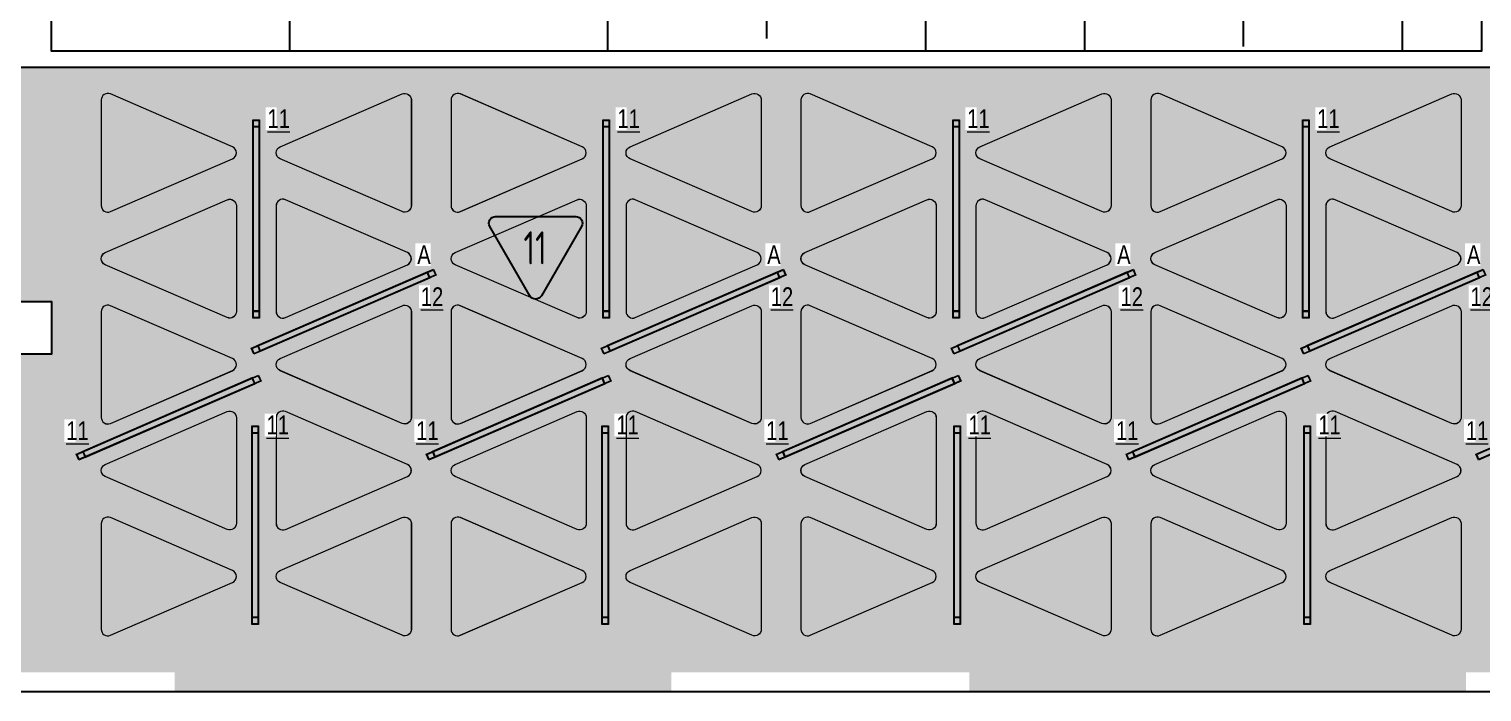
# Model space of a CAD drawing. Header units: millimetres. Extents: x -510890 to 418982, y -118257 to 141350.
# Drawn here: x 87673 to 98643, y 115851 to 120858 of the extents above; entities that cross this region are included whole.
import ezdxf

# ---------------------------------------------------------------- set-up
doc = ezdxf.new("R2010")
doc.units = ezdxf.units.MM
for name, color, linetype, lineweight in [('_ЭОМ_ОБЩ_Освещение_текст тип светильника', 172, 'Continuous', 50), ('_ЭОМ_светильник А', 1, 'Continuous', 35), ('_ЭОМ_светильник Р', 4, 'Continuous', 35), ('АР_Потолки_Штриховка', 252, 'Continuous', 0)]:
    doc.layers.add(name, color=color, linetype=linetype, lineweight=lineweight)
doc.layers.add('X-ref Light', color=250, linetype='Continuous')
for name, color, linetype, lineweight, true_color in [('АР_Потолок_RAL 095 85 40', 7, 'Continuous', 5, 0xddc87a), ('АР_Потолок_RAL 100 70 20', 7, 'Continuous', 5, 0xb3ac85), ('АР_Потолок_Покраска', 7, 'Continuous', 5, 0x007399), ('АР_Потолок_Текстура дерево', 7, 'Continuous', 5, 0xe7bf8e)]:
    doc.layers.add(name, color=color, linetype=linetype, lineweight=lineweight, true_color=true_color)
doc.layers.get('X-ref Light').off()
doc.styles.add('ISOCPEUR', font='isocpeur.ttf', dxfattribs={"height": 800})
doc.styles.add('ГОСТ', font='cad.shx', dxfattribs={"width": 0.8})

# ---------------------------------------------------------------- blocks, each defined once
blk = doc.blocks.new('RVE-PLS5070-1500-P')
at = {"color": 0, "linetype": 'ByBlock', "lineweight": -2, "ltscale": 40}
for points in [[(750, -25), (-750, -25), (-750, 25), (750, 25)], [(745, -20), (-745, -20), (-745, 20), (745, 20)]]:
    blk.add_lwpolyline(points, close=True, dxfattribs=at)
blk = doc.blocks.new('A$C74099537')
at = {"layer": 'АР_Потолки_Штриховка', "color": 18, "lineweight": 18, "ltscale": 100, "true_color": 0x000000}
for points in [[(0, -1450), (0, -50), (50, -50), (50, -1450)], [(5, -1445), (5, -55), (45, -55), (45, -1445)], [(2642, -1450), (2642, -50), (2692, -50), (2692, -1450)], [(2647, -1445), (2647, -55), (2687, -55), (2687, -1445)]]:
    blk.add_lwpolyline(points, close=True, dxfattribs=at)
at = {"layer": '_ЭОМ_светильник Р', "color": 18, "lineweight": 18, "ltscale": 100, "true_color": 0x000000, "rotation": 89.99999999999997}
for p in [(25, -750), (2667, -750)]:
    blk.add_blockref('RVE-PLS5070-1500-P', p, dxfattribs=at)
at = {"layer": '_ЭОМ_ОБЩ_Освещение_текст тип светильника', "color": 18, "lineweight": 18, "ltscale": 40, "true_color": 0x000000, "char_height": 142.2, "width": 55.87, "attachment_point": 1, "style": 'ГОСТ', "bg_fill": 3, "box_fill_scale": 1.1, "bg_fill_color": 256, "bg_fill_transparency": 0}
for insert in [(110, 79), (2751, 79)]:
    blk.add_mtext('{\\L11}', dxfattribs=dict(at, insert=insert))
blk = doc.blocks.new('A$C3d4fb99f')
at = {"layer": 'АР_Потолки_Штриховка', "color": 18, "lineweight": 18, "ltscale": 100, "true_color": 0x000000}
for points in [[(25357, 36158, 0.539691), (25287, 36112), (25287, 35315, 0.539691), (25357, 35269), (26277, 35668, 0.656611), (26277, 35759), (25357, 36158)], [(27558, 36158, -0.539691), (27628, 36112), (27628, 35315, -0.539691), (27558, 35269), (26638, 35668, -0.656611), (26638, 35759), (27558, 36158)], [(27998, 36158, 0.539691), (27928, 36112), (27928, 35315, 0.539691), (27998, 35269), (28919, 35668, 0.656611), (28919, 35759), (27998, 36158)], [(30200, 36158, -0.539691), (30270, 36112), (30270, 35315, -0.539691), (30200, 35269), (29279, 35668, -0.656611), (29279, 35759), (30200, 36158)], [(30640, 36158, 0.539691), (30570, 36112), (30570, 35315, 0.539691), (30640, 35269), (31560, 35668, 0.656611), (31560, 35759), (30640, 36158)], [(32841, 36158, -0.539691), (32911, 36112), (32911, 35315, -0.539691), (32841, 35269), (31921, 35668, -0.656611), (31921, 35759), (32841, 36158)], [(33281, 36158, 0.539691), (33211, 36112), (33211, 35315, 0.539691), (33281, 35269), (34202, 35668, 0.656611), (34202, 35759), (33281, 36158)], [(35483, 36158, -0.539691), (35553, 36112), (35553, 35315, -0.539691), (35483, 35269), (34562, 35668, -0.656611), (34562, 35759), (35483, 36158)], [(26238, 35358, -0.539691), (26307, 35312), (26307, 34515, -0.539691), (26238, 34469), (25317, 34868, -0.656611), (25317, 34959), (26238, 35358)], [(26677, 35358, 0.539691), (26607, 35312), (26607, 34515, 0.539691), (26677, 34469), (27598, 34868, 0.656611), (27598, 34959), (26677, 35358)], [(28879, 35358, -0.539691), (28949, 35312), (28949, 34515, -0.539691), (28879, 34469), (27958, 34868, -0.656611), (27958, 34959), (28879, 35358)], [(29319, 35358, 0.539691), (29249, 35312), (29249, 34515, 0.539691), (29319, 34469), (30240, 34868, 0.656611), (30240, 34959), (29319, 35358)], [(31521, 35358, -0.539691), (31591, 35312), (31591, 34515, -0.539691), (31521, 34469), (30600, 34868, -0.656611), (30600, 34959), (31521, 35358)], [(31960, 35358, 0.539691), (31891, 35312), (31891, 34515, 0.539691), (31960, 34469), (32881, 34868, 0.656611), (32881, 34959), (31960, 35358)], [(34162, 35358, -0.539691), (34232, 35312), (34232, 34515, -0.539691), (34162, 34469), (33242, 34868, -0.656611), (33242, 34959), (34162, 35358)], [(34602, 35358, 0.539691), (34532, 35312), (34532, 34515, 0.539691), (34602, 34469), (35523, 34868, 0.656611), (35523, 34959), (34602, 35358)], [(25357, 34558, 0.539691), (25287, 34512), (25287, 33715, 0.539691), (25357, 33669), (26277, 34068, 0.656611), (26277, 34159), (25357, 34558)], [(27558, 34558, -0.539691), (27628, 34512), (27628, 33715, -0.539691), (27558, 33669), (26638, 34068, -0.656611), (26638, 34159), (27558, 34558)], [(27998, 34558, 0.539691), (27928, 34512), (27928, 33715, 0.539691), (27998, 33669), (28919, 34068, 0.656611), (28919, 34159), (27998, 34558)], [(30200, 34558, -0.539691), (30270, 34512), (30270, 33715, -0.539691), (30200, 33669), (29279, 34068, -0.656611), (29279, 34159), (30200, 34558)], [(30640, 34558, 0.539691), (30570, 34512), (30570, 33715, 0.539691), (30640, 33669), (31560, 34068, 0.656611), (31560, 34159), (30640, 34558)], [(32841, 34558, -0.539691), (32911, 34512), (32911, 33715, -0.539691), (32841, 33669), (31921, 34068, -0.656611), (31921, 34159), (32841, 34558)], [(33281, 34558, 0.539691), (33211, 34512), (33211, 33715, 0.539691), (33281, 33669), (34202, 34068, 0.656611), (34202, 34159), (33281, 34558)], [(35483, 34558, -0.539691), (35553, 34512), (35553, 33715, -0.539691), (35483, 33669), (34562, 34068, -0.656611), (34562, 34159), (35483, 34558)], [(26238, 33758, -0.539691), (26307, 33712), (26307, 32915, -0.539691), (26238, 32869), (25317, 33268, -0.656611), (25317, 33359), (26238, 33758)], [(26677, 33758, 0.539691), (26607, 33712), (26607, 32915, 0.539691), (26677, 32869), (27598, 33268, 0.656611), (27598, 33359), (26677, 33758)], [(28879, 33758, -0.539691), (28949, 33712), (28949, 32915, -0.539691), (28879, 32869), (27958, 33268, -0.656611), (27958, 33359), (28879, 33758)], [(29319, 33758, 0.539691), (29249, 33712), (29249, 32915, 0.539691), (29319, 32869), (30240, 33268, 0.656611), (30240, 33359), (29319, 33758)], [(31521, 33758, -0.539691), (31591, 33712), (31591, 32915, -0.539691), (31521, 32869), (30600, 33268, -0.656611), (30600, 33359), (31521, 33758)], [(31960, 33758, 0.539691), (31891, 33712), (31891, 32915, 0.539691), (31960, 32869), (32881, 33268, 0.656611), (32881, 33359), (31960, 33758)], [(34162, 33758, -0.539691), (34232, 33712), (34232, 32915, -0.539691), (34162, 32869), (33242, 33268, -0.656611), (33242, 33359), (34162, 33758)], [(34602, 33758, 0.539691), (34532, 33712), (34532, 32915, 0.539691), (34602, 32869), (35523, 33268, 0.656611), (35523, 33359), (34602, 33758)], [(25357, 32958, 0.539691), (25287, 32912), (25287, 32115, 0.539691), (25357, 32069), (26277, 32468, 0.656611), (26277, 32559), (25357, 32958)], [(27558, 32958, -0.539691), (27628, 32912), (27628, 32115, -0.539691), (27558, 32069), (26638, 32468, -0.656611), (26638, 32559), (27558, 32958)], [(27998, 32958, 0.539691), (27928, 32912), (27928, 32115, 0.539691), (27998, 32069), (28919, 32468, 0.656611), (28919, 32559), (27998, 32958)], [(30200, 32958, -0.539691), (30270, 32912), (30270, 32115, -0.539691), (30200, 32069), (29279, 32468, -0.656611), (29279, 32559), (30200, 32958)], [(30640, 32958, 0.539691), (30570, 32912), (30570, 32115, 0.539691), (30640, 32069), (31560, 32468, 0.656611), (31560, 32559), (30640, 32958)], [(32841, 32958, -0.539691), (32911, 32912), (32911, 32115, -0.539691), (32841, 32069), (31921, 32468, -0.656611), (31921, 32559), (32841, 32958)], [(33281, 32958, 0.539691), (33211, 32912), (33211, 32115, 0.539691), (33281, 32069), (34202, 32468, 0.656611), (34202, 32559), (33281, 32958)], [(35483, 32958, -0.539691), (35553, 32912), (35553, 32115, -0.539691), (35483, 32069), (34562, 32468, -0.656611), (34562, 32559), (35483, 32958)]]:
    blk.add_lwpolyline(points, format="xyb", dxfattribs=at)
for points in [[(26432, 34513), (26432, 35913), (26482, 35913), (26482, 34513)], [(26437, 34518), (26437, 35908), (26477, 35908), (26477, 34518)], [(29074, 34513), (29074, 35913), (29124, 35913), (29124, 34513)], [(29079, 34518), (29079, 35908), (29119, 35908), (29119, 34518)], [(31716, 34513), (31716, 35913), (31766, 35913), (31766, 34513)], [(31721, 34518), (31721, 35908), (31761, 35908), (31761, 34518)], [(34357, 34513), (34357, 35913), (34407, 35913), (34407, 34513)], [(34362, 34518), (34362, 35908), (34402, 35908), (34402, 34518)], [(27750, 34815), (26466, 34258), (26485, 34212), (27770, 34769)], [(27748, 34808), (26472, 34256), (26488, 34219), (27764, 34771)], [(30392, 34815), (29107, 34258), (29127, 34212), (30412, 34769)], [(30389, 34808), (29114, 34256), (29130, 34219), (30405, 34771)], [(33033, 34815), (31749, 34258), (31769, 34212), (33053, 34769)], [(33031, 34808), (31755, 34256), (31771, 34219), (33047, 34771)], [(35675, 34815), (34390, 34258), (34410, 34212), (35695, 34769)], [(35672, 34808), (34397, 34256), (34413, 34219), (35688, 34771)], [(26429, 34015), (25145, 33458), (25165, 33412), (26449, 33969)], [(26427, 34008), (25151, 33456), (25167, 33419), (26443, 33971)], [(29071, 34015), (27786, 33458), (27806, 33412), (29091, 33969)], [(29068, 34008), (27793, 33456), (27809, 33419), (29084, 33971)], [(31713, 34015), (30428, 33458), (30448, 33412), (31733, 33969)], [(31710, 34008), (30435, 33456), (30450, 33419), (31726, 33971)], [(34354, 34015), (33070, 33458), (33089, 33412), (34374, 33969)], [(34352, 34008), (33076, 33456), (33092, 33419), (34368, 33971)]]:
    blk.add_lwpolyline(points, close=True, dxfattribs=at)
at = {"layer": '_ЭОМ_светильник А', "color": 18, "lineweight": 18, "ltscale": 100, "true_color": 0x000000, "rotation": 203.4213310063314}
for p in [(27118, 34513), (29759, 34513), (32401, 34513), (35043, 34513)]:
    blk.add_blockref('RVE-PLS5070-1500-P', p, dxfattribs=at)
at = {"layer": '_ЭОМ_светильник Р', "color": 18, "lineweight": 18, "ltscale": 100, "true_color": 0x000000}
for p, rotation in [((26457, 35213), 89.99999999999997), ((29099, 35213), 89.99999999999997), ((31741, 35213), 89.99999999999997), ((34382, 35213), 89.99999999999997), ((25797, 33713), 203.4213310063314), ((28439, 33713), 203.4213310063314), ((31080, 33713), 203.4213310063314), ((33722, 33713), 203.4213310063314), ((36364, 33713), 203.4213310063314)]:
    blk.add_blockref('RVE-PLS5070-1500-P', p, dxfattribs=dict(at, rotation=rotation))
at = {"layer": '_ЭОМ_ОБЩ_Освещение_текст тип светильника', "color": 18, "lineweight": 18, "ltscale": 40, "true_color": 0x000000, "char_height": 142.2, "width": 55.87, "attachment_point": 1, "style": 'ГОСТ', "bg_fill": 3, "box_fill_scale": 1.1, "bg_fill_color": 256, "bg_fill_transparency": 0}
for s, insert in [('{\\L11}', (26542, 36042)), ('{\\L11}', (29184, 36042)), ('{\\L11}', (31825, 36042)), ('{\\L11}', (34467, 36042)), ('{\\L12}', (27700, 34697)), ('{\\L12}', (30342, 34697)), ('{\\L12}', (32983, 34697)), ('{\\L12}', (35625, 34697)), ('{\\L11}', (25023, 33685)), ('{\\L11}', (27665, 33685)), ('{\\L11}', (30307, 33685)), ('{\\L11}', (32948, 33685)), ('{\\L11}', (35590, 33685))]:
    blk.add_mtext(s, dxfattribs=dict(at, insert=insert))
at = {"layer": '_ЭОМ_светильник А', "color": 18, "lineweight": 18, "ltscale": 100, "true_color": 0x000000, "char_height": 142, "width": 86.04, "attachment_point": 1, "style": 'ГОСТ', "bg_fill": 3, "box_fill_scale": 1.1, "bg_fill_color": 256, "bg_fill_transparency": 0}
for insert in [(27673, 35015), (30315, 35015), (32957, 35015), (35598, 35015)]:
    blk.add_mtext('А', dxfattribs=dict(at, insert=insert))
at = {"color": 18, "lineweight": 30, "true_color": 0x000000}
for p in [(26425, 33650), (31725, 33650)]:
    blk.add_blockref('A$C74099537', p, dxfattribs=at)

msp = doc.modelspace()

# ---------------------------------------------------------------- hatches: boundary and pattern name
at = {"layer": 'АР_Потолки_Штриховка', "ltscale": 100, "true_color": 0xf8f6b0}
h = msp.add_hatch(color=51, dxfattribs=at)
h.dxf.hatch_style = 1
h.paths.add_polyline_path([(89369, 118728.1), (89369, 120118.1), (89409, 120118.1), (89409, 118728.1)])
h = msp.add_hatch(color=51, dxfattribs=at)
h.dxf.hatch_style = 1
h.paths.add_polyline_path([(92010.5, 118728.1), (92010.5, 120118.1), (92050.5, 120118.1), (92050.5, 118728.1)])
h = msp.add_hatch(color=51, dxfattribs=at)
h.dxf.hatch_style = 1
h.paths.add_polyline_path([(94652.1, 118728.1), (94652.1, 120118.1), (94692.1, 120118.1), (94692.1, 118728.1)])
h = msp.add_hatch(color=51, dxfattribs=at)
h.dxf.hatch_style = 1
h.paths.add_polyline_path([(97293.7, 118728.1), (97293.7, 120118.1), (97333.7, 120118.1), (97333.7, 118728.1)])
h = msp.add_hatch(color=51, dxfattribs=at)
h.dxf.hatch_style = 1
h.paths.add_polyline_path([(90679.1, 119017.7), (89403.6, 118465.2), (89419.5, 118428.5), (90695, 118981)])
h = msp.add_hatch(color=51, dxfattribs=at)
h.dxf.hatch_style = 1
h.paths.add_polyline_path([(93320.6, 119017.7), (92045.1, 118465.2), (92061, 118428.5), (93336.5, 118981)])
h = msp.add_hatch(color=51, dxfattribs=at)
h.dxf.hatch_style = 1
h.paths.add_polyline_path([(95962.3, 119017.7), (94686.8, 118465.2), (94702.7, 118428.5), (95978.2, 118981)])
h = msp.add_hatch(color=51, dxfattribs=at)
h.dxf.hatch_style = 1
h.paths.add_polyline_path([(98603.9, 119017.7), (97328.4, 118465.2), (97344.3, 118428.5), (98619.8, 118981)])
h = msp.add_hatch(color=51, dxfattribs=at)
h.dxf.hatch_style = 1
h.paths.add_polyline_path([(89358.4, 118217.7), (88082.9, 117665.2), (88098.8, 117628.5), (89374.3, 118181)])
h = msp.add_hatch(color=51, dxfattribs=at)
h.dxf.hatch_style = 1
h.paths.add_polyline_path([(91999.9, 118217.7), (90724.4, 117665.2), (90740.3, 117628.5), (92015.8, 118181)])
h = msp.add_hatch(color=51, dxfattribs=at)
h.dxf.hatch_style = 1
h.paths.add_polyline_path([(94641.5, 118217.7), (93366, 117665.2), (93381.9, 117628.5), (94657.4, 118181)])
h = msp.add_hatch(color=51, dxfattribs=at)
h.dxf.hatch_style = 1
h.paths.add_polyline_path([(97283.2, 118217.7), (96007.7, 117665.2), (96023.6, 117628.5), (97299.1, 118181)])
at = {"layer": 'АР_Потолок_RAL 095 85 40', "transparency": 33554687}
h = msp.add_hatch(color=256, dxfattribs=at)
h.dxf.hatch_style = 1
h.paths.add_polyline_path([(88218.2, 119524.3, 0.5396909), (88288.1, 119478.4), (89208.8, 119877.3, 0.6566108), (89208.8, 119969), (88288.1, 120367.9, 0.5396909), (88218.2, 120322)])
h = msp.add_hatch(color=256, dxfattribs=at)
h.dxf.hatch_style = 1
h.paths.add_polyline_path([(93131.3, 119478.4, 0.5396909), (93201.2, 119524.3), (93201.2, 120322, 0.5396909), (93131.3, 120367.9), (92210.6, 119969, 0.6566108), (92210.6, 119877.3)])
h = msp.add_hatch(color=256, dxfattribs=at)
h.dxf.hatch_style = 1
h.paths.add_polyline_path([(90889.8, 119169, 0.6566108), (90889.8, 119077.3), (91810.6, 118678.4, 0.5396909), (91880.5, 118724.3), (91880.5, 119522, 0.5396909), (91810.6, 119567.9)])
h = msp.add_hatch(color=256, dxfattribs=at)
h.dxf.hatch_style = 1
h.paths.add_polyline_path([(95812.7, 119077.3, 0.6566108), (95812.7, 119169), (94892, 119567.9, 0.5396909), (94822.1, 119522), (94822.1, 118724.3, 0.5396909), (94892, 118678.4)])
h = msp.add_hatch(color=256, dxfattribs=at)
h.dxf.hatch_style = 1
h.paths.add_polyline_path([(98454.4, 119077.3, 0.6566108), (98454.4, 119169), (97533.6, 119567.9, 0.5396909), (97463.7, 119522), (97463.7, 118724.3, 0.5396909), (97533.6, 118678.4)])
h = msp.add_hatch(color=256, dxfattribs=at)
h.dxf.hatch_style = 1
h.paths.add_polyline_path([(90489.8, 117878.4, 0.5396909), (90559.7, 117924.3), (90559.7, 118722, 0.5396909), (90489.8, 118767.9), (89569.1, 118369, 0.6566108), (89569.1, 118277.3)])
h = msp.add_hatch(color=256, dxfattribs=at)
h.dxf.hatch_style = 1
h.paths.add_polyline_path([(93571.2, 118767.9, 0.5396909), (93501.4, 118722), (93501.4, 117924.3, 0.5396909), (93571.2, 117878.4), (94492, 118277.3, 0.6566108), (94492, 118369)])
h = msp.add_hatch(color=256, dxfattribs=at)
h.dxf.hatch_style = 1
h.paths.add_polyline_path([(96212.9, 118767.9, 0.5396909), (96143, 118722), (96143, 117924.3, 0.5396909), (96212.9, 117878.4), (97133.6, 118277.3, 0.6566108), (97133.6, 118369)])
h = msp.add_hatch(color=256, dxfattribs=at)
h.dxf.hatch_style = 1
h.paths.add_polyline_path([(89169.1, 117078.4, 0.5396909), (89239, 117124.3), (89239, 117922, 0.5396909), (89169.1, 117967.9), (88248.3, 117569, 0.6566108), (88248.3, 117477.3)])
h = msp.add_hatch(color=256, dxfattribs=at)
h.dxf.hatch_style = 1
h.paths.add_polyline_path([(92180.5, 117124.3, 0.5396909), (92250.3, 117078.4), (93171.1, 117477.3, 0.6566108), (93171.1, 117569), (92250.3, 117967.9, 0.5396909), (92180.5, 117922)])
h = msp.add_hatch(color=256, dxfattribs=at)
h.dxf.hatch_style = 1
h.paths.add_polyline_path([(91850.3, 116677.3, 0.6566108), (91850.3, 116769), (90929.6, 117167.9, 0.5396909), (90859.7, 117122), (90859.7, 116324.3, 0.5396909), (90929.6, 116278.4)])
h = msp.add_hatch(color=256, dxfattribs=at)
h.dxf.hatch_style = 1
h.paths.add_polyline_path([(95773, 116278.4, 0.5396909), (95842.9, 116324.3), (95842.9, 117122, 0.5396909), (95773, 117167.9), (94852.2, 116769, 0.6566108), (94852.2, 116677.3)])
h = msp.add_hatch(color=256, dxfattribs=at)
h.dxf.hatch_style = 1
h.paths.add_polyline_path([(98414.6, 116278.4, 0.5396909), (98484.5, 116324.3), (98484.5, 117122, 0.5396909), (98414.6, 117167.9), (97493.9, 116769, 0.6566108), (97493.9, 116677.3)])
at = {"layer": 'АР_Потолок_RAL 100 70 20', "transparency": 33554687}
h = msp.add_hatch(color=256, dxfattribs=at)
h.dxf.hatch_style = 1
h.paths.add_polyline_path([(90489.8, 119478.4, 0.5396909), (90559.7, 119524.3), (90559.7, 120322, 0.5396909), (90489.8, 120367.9), (89569.1, 119969, 0.6566108), (89569.1, 119877.3)])
h = msp.add_hatch(color=256, dxfattribs=at)
h.dxf.hatch_style = 1
h.paths.add_polyline_path([(93571.2, 120367.9, 0.5396909), (93501.4, 120322), (93501.4, 119524.3, 0.5396909), (93571.2, 119478.4), (94492, 119877.3, 0.6566108), (94492, 119969)])
h = msp.add_hatch(color=256, dxfattribs=at)
h.dxf.hatch_style = 1
h.paths.add_polyline_path([(96212.9, 120367.9, 0.5396909), (96143, 120322), (96143, 119524.3, 0.5396909), (96212.9, 119478.4), (97133.6, 119877.3, 0.6566108), (97133.6, 119969)])
h = msp.add_hatch(color=256, dxfattribs=at)
h.dxf.hatch_style = 1
h.paths.add_polyline_path([(89169.1, 118678.4, 0.5396909), (89239, 118724.3), (89239, 119522, 0.5396909), (89169.1, 119567.9), (88248.3, 119169, 0.6566108), (88248.3, 119077.3)])
h = msp.add_hatch(color=256, dxfattribs=at)
h.dxf.hatch_style = 1
h.paths.add_polyline_path([(93171.1, 119077.3, 0.6566108), (93171.1, 119169), (92250.3, 119567.9, 0.5396909), (92180.5, 119522), (92180.5, 118724.3, 0.5396909), (92250.3, 118678.4)])
h = msp.add_hatch(color=256, dxfattribs=at)
h.dxf.hatch_style = 1
h.paths.add_polyline_path([(90929.6, 118767.9, 0.5396909), (90859.7, 118722), (90859.7, 117924.3, 0.5396909), (90929.6, 117878.4), (91850.3, 118277.3, 0.6566108), (91850.3, 118369)])
h = msp.add_hatch(color=256, dxfattribs=at)
h.dxf.hatch_style = 1
h.paths.add_polyline_path([(95773, 117878.4, 0.5396909), (95842.9, 117924.3), (95842.9, 118722, 0.5396909), (95773, 118767.9), (94852.2, 118369, 0.6566108), (94852.2, 118277.3)])
h = msp.add_hatch(color=256, dxfattribs=at)
h.dxf.hatch_style = 1
h.paths.add_polyline_path([(98414.6, 117878.4, 0.5396909), (98484.5, 117924.3), (98484.5, 118722, 0.5396909), (98414.6, 118767.9), (97493.9, 118369, 0.6566108), (97493.9, 118277.3)])
h = msp.add_hatch(color=256, dxfattribs=at)
h.dxf.hatch_style = 1
h.paths.add_polyline_path([(90529.6, 117477.3, 0.6566108), (90529.6, 117569), (89608.8, 117967.9, 0.5396909), (89539, 117922), (89539, 117124.3, 0.5396909), (89608.8, 117078.4)])
h = msp.add_hatch(color=256, dxfattribs=at)
h.dxf.hatch_style = 1
h.paths.add_polyline_path([(93531.5, 117569, 0.6566108), (93531.5, 117477.3), (94452.2, 117078.4, 0.5396909), (94522.1, 117124.3), (94522.1, 117922, 0.5396909), (94452.2, 117967.9)])
h = msp.add_hatch(color=256, dxfattribs=at)
h.dxf.hatch_style = 1
h.paths.add_polyline_path([(96173.1, 117569, 0.6566108), (96173.1, 117477.3), (97093.9, 117078.4, 0.5396909), (97163.7, 117124.3), (97163.7, 117922, 0.5396909), (97093.9, 117967.9)])
h = msp.add_hatch(color=256, dxfattribs=at)
h.dxf.hatch_style = 1
h.paths.add_polyline_path([(88288.1, 117167.9, 0.5396909), (88218.2, 117122), (88218.2, 116324.3, 0.5396909), (88288.1, 116278.4), (89208.8, 116677.3, 0.6566108), (89208.8, 116769)])
h = msp.add_hatch(color=256, dxfattribs=at)
h.dxf.hatch_style = 1
h.paths.add_polyline_path([(93131.3, 116278.4, 0.5396909), (93201.2, 116324.3), (93201.2, 117122, 0.5396909), (93131.3, 117167.9), (92210.6, 116769, 0.6566108), (92210.6, 116677.3)])
at = {"layer": 'АР_Потолок_Покраска'}
h = msp.add_hatch(dxfattribs=at)
h.set_pattern_fill('CROSS', color=256, scale=25)
h.set_pattern_definition([(0, (144810.5, -2950.01), (158.75, 158.75), [79.375, -238.125]), (90, (144850.18, -2989.7), (-158.75, 158.75), [79.375, -238.125])])
h.paths.add_polyline_path([(87442.4, 118400.7), (87442.4, 118800.7), (87842.4, 118800.7), (87842.4, 118400.7)], flags=16)
h.paths.add_polyline_path([(81997.4, 126082.2), (84197.4, 126082.2), (84197.4, 127350.7), (86972.4, 127350.7), (86972.4, 120570.7), (104743, 120570.7), (104743, 120570.8), (111392.4, 120570.7), (111392.4, 116969.3), (110672.9, 116969.3), (110672.9, 115850.7), (106772.4, 115850.7), (106772.4, 116000.1), (104522.4, 116000.1), (104522.4, 115850.7), (100772.4, 115850.7), (100772.4, 116000.1), (98522.4, 116000.1), (98522.4, 115850.7), (94772.4, 115850.7), (94772.4, 116000.1), (92522.4, 116000.1), (92522.4, 115850.7), (88772.4, 115850.7), (88772.4, 116000.1), (86522.4, 116000.1), (86522.4, 115850.7), (82772.4, 115850.7), (82772.4, 116001.4), (81997.4, 116001.4)])
at = {"layer": 'АР_Потолок_Текстура дерево', "transparency": 33554687}
h = msp.add_hatch(color=256, dxfattribs=at)
h.dxf.hatch_style = 1
h.paths.add_polyline_path([(90859.7, 119524.3, 0.5396909), (90929.6, 119478.4), (91850.3, 119877.3, 0.6566108), (91850.3, 119969), (90929.6, 120367.9, 0.5396909), (90859.7, 120322)])
h = msp.add_hatch(color=256, dxfattribs=at)
h.dxf.hatch_style = 1
h.paths.add_polyline_path([(95773, 119478.4, 0.5396909), (95842.9, 119524.3), (95842.9, 120322, 0.5396909), (95773, 120367.9), (94852.2, 119969, 0.6566108), (94852.2, 119877.3)])
h = msp.add_hatch(color=256, dxfattribs=at)
h.dxf.hatch_style = 1
h.paths.add_polyline_path([(98414.6, 119478.4, 0.5396909), (98484.5, 119524.3), (98484.5, 120322, 0.5396909), (98414.6, 120367.9), (97493.9, 119969, 0.6566108), (97493.9, 119877.3)])
h = msp.add_hatch(color=256, dxfattribs=at)
h.dxf.hatch_style = 1
h.paths.add_polyline_path([(89608.8, 119567.9, 0.5396909), (89539, 119522), (89539, 118724.3, 0.5396909), (89608.8, 118678.4), (90529.6, 119077.3, 0.6566108), (90529.6, 119169)])
h = msp.add_hatch(color=256, dxfattribs=at)
h.dxf.hatch_style = 1
h.paths.add_polyline_path([(94522.1, 119522, 0.5396909), (94452.2, 119567.9), (93531.5, 119169, 0.6566108), (93531.5, 119077.3), (94452.2, 118678.4, 0.5396909), (94522.1, 118724.3)])
h = msp.add_hatch(color=256, dxfattribs=at)
h.dxf.hatch_style = 1
h.paths.add_polyline_path([(97163.7, 119522, 0.5396909), (97093.9, 119567.9), (96173.1, 119169, 0.6566108), (96173.1, 119077.3), (97093.9, 118678.4, 0.5396909), (97163.7, 118724.3)])
h = msp.add_hatch(color=256, dxfattribs=at)
h.dxf.hatch_style = 1
h.paths.add_polyline_path([(89208.8, 118277.3, 0.6566108), (89208.8, 118369), (88288.1, 118767.9, 0.5396909), (88218.2, 118722), (88218.2, 117924.3, 0.5396909), (88288.1, 117878.4)])
h = msp.add_hatch(color=256, dxfattribs=at)
h.dxf.hatch_style = 1
h.paths.add_polyline_path([(93131.3, 117878.4, 0.5396909), (93201.2, 117924.3), (93201.2, 118722, 0.5396909), (93131.3, 118767.9), (92210.6, 118369, 0.6566108), (92210.6, 118277.3)])
h = msp.add_hatch(color=256, dxfattribs=at)
h.dxf.hatch_style = 1
h.paths.add_polyline_path([(91810.6, 117078.4, 0.5396909), (91880.5, 117124.3), (91880.5, 117922, 0.5396909), (91810.6, 117967.9), (90889.8, 117569, 0.6566108), (90889.8, 117477.3)])
h = msp.add_hatch(color=256, dxfattribs=at)
h.dxf.hatch_style = 1
h.paths.add_polyline_path([(94822.1, 117124.3, 0.5396909), (94892, 117078.4), (95812.7, 117477.3, 0.6566108), (95812.7, 117569), (94892, 117967.9, 0.5396909), (94822.1, 117922)])
h = msp.add_hatch(color=256, dxfattribs=at)
h.dxf.hatch_style = 1
h.paths.add_polyline_path([(97463.7, 117124.3, 0.5396909), (97533.6, 117078.4), (98454.4, 117477.3, 0.6566108), (98454.4, 117569), (97533.6, 117967.9, 0.5396909), (97463.7, 117922)])
h = msp.add_hatch(color=256, dxfattribs=at)
h.dxf.hatch_style = 1
h.paths.add_polyline_path([(90559.7, 117122, 0.5396909), (90489.8, 117167.9), (89569.1, 116769, 0.6566108), (89569.1, 116677.3), (90489.8, 116278.4, 0.5396909), (90559.7, 116324.3)])
h = msp.add_hatch(color=256, dxfattribs=at)
h.dxf.hatch_style = 1
h.paths.add_polyline_path([(94492, 116677.3, 0.6566108), (94492, 116769), (93571.2, 117167.9, 0.5396909), (93501.4, 117122), (93501.4, 116324.3, 0.5396909), (93571.2, 116278.4)])
h = msp.add_hatch(color=256, dxfattribs=at)
h.dxf.hatch_style = 1
h.paths.add_polyline_path([(97133.6, 116677.3, 0.6566108), (97133.6, 116769), (96212.9, 117167.9, 0.5396909), (96143, 117122), (96143, 116324.3, 0.5396909), (96212.9, 116278.4)])

# ---------------------------------------------------------------- linework, layer by layer
for points in [[(81997.4, 127350.7), (86972.4, 127350.7), (86972.4, 120570.7), (104743, 120570.7), (104743, 120570.8), (111392.4, 120570.7), (111392.4, 116969.3), (110672.9, 116969.3), (110672.9, 115850.7), (81997.4, 115850.7)], [(87842.4, 127100.7), (98639.5, 127100.7), (98639.5, 120690.7), (87842.4, 120690.7)], [(87442.4, 118400.7), (87442.4, 118800.7), (87842.4, 118800.7), (87842.4, 118400.7)]]:
    msp.add_lwpolyline(points, close=True)
for points in [[(89641, 127100.7), (89641, 120690.7)], [(92041, 127100.7), (92041, 120690.7)], [(93241, 127100.7), (93241, 120785.4)], [(94441, 127100.7), (94441, 120690.7)], [(95641, 127100.7), (95641, 120690.7)], [(96841, 127100.7), (96841, 120725.7)], [(98041, 127100.7), (98041, 120690.7)]]:
    msp.add_lwpolyline(points)
msp.add_lwpolyline([(91194.6, 119442), (91800.9, 119442, -0.5773495), (91844.2, 119367), (91541.1, 118842, -0.5773541), (91454.5, 118842), (91151.3, 119367, -0.5773491), (91194.6, 119442, -0.0000017)], format="xyb")
at = {"layer": 'АР_Потолки_Штриховка', "color": 18, "ltscale": 100, "true_color": 0x000000}
for points in [[(88288.1, 120367.9, 0.5396909), (88218.2, 120322), (88218.2, 119524.3, 0.5396909), (88288.1, 119478.4), (89208.8, 119877.3, 0.6566108), (89208.8, 119969), (88288.1, 120367.9)], [(90489.8, 120367.9, -0.5396909), (90559.7, 120322), (90559.7, 119524.3, -0.5396909), (90489.8, 119478.4), (89569.1, 119877.3, -0.6566108), (89569.1, 119969), (90489.8, 120367.9)], [(90929.6, 120367.9, 0.5396909), (90859.7, 120322), (90859.7, 119524.3, 0.5396909), (90929.6, 119478.4), (91850.3, 119877.3, 0.6566108), (91850.3, 119969), (90929.6, 120367.9)], [(93131.3, 120367.9, -0.5396909), (93201.2, 120322), (93201.2, 119524.3, -0.5396909), (93131.3, 119478.4), (92210.6, 119877.3, -0.6566108), (92210.6, 119969), (93131.3, 120367.9)], [(93571.2, 120367.9, 0.5396909), (93501.4, 120322), (93501.4, 119524.3, 0.5396909), (93571.2, 119478.4), (94492, 119877.3, 0.6566108), (94492, 119969), (93571.2, 120367.9)], [(95773, 120367.9, -0.5396909), (95842.9, 120322), (95842.9, 119524.3, -0.5396909), (95773, 119478.4), (94852.2, 119877.3, -0.6566108), (94852.2, 119969), (95773, 120367.9)], [(96212.9, 120367.9, 0.5396909), (96143, 120322), (96143, 119524.3, 0.5396909), (96212.9, 119478.4), (97133.6, 119877.3, 0.6566108), (97133.6, 119969), (96212.9, 120367.9)], [(98414.6, 120367.9, -0.5396909), (98484.5, 120322), (98484.5, 119524.3, -0.5396909), (98414.6, 119478.4), (97493.9, 119877.3, -0.6566108), (97493.9, 119969), (98414.6, 120367.9)], [(89169.1, 119567.9, -0.5396909), (89239, 119522), (89239, 118724.3, -0.5396909), (89169.1, 118678.4), (88248.3, 119077.3, -0.6566108), (88248.3, 119169), (89169.1, 119567.9)], [(89608.8, 119567.9, 0.5396909), (89539, 119522), (89539, 118724.3, 0.5396909), (89608.8, 118678.4), (90529.6, 119077.3, 0.6566108), (90529.6, 119169), (89608.8, 119567.9)], [(91810.6, 119567.9, -0.5396909), (91880.5, 119522), (91880.5, 118724.3, -0.5396909), (91810.6, 118678.4), (90889.8, 119077.3, -0.6566108), (90889.8, 119169), (91810.6, 119567.9)], [(92250.3, 119567.9, 0.5396909), (92180.5, 119522), (92180.5, 118724.3, 0.5396909), (92250.3, 118678.4), (93171.1, 119077.3, 0.6566108), (93171.1, 119169), (92250.3, 119567.9)], [(94452.2, 119567.9, -0.5396909), (94522.1, 119522), (94522.1, 118724.3, -0.5396909), (94452.2, 118678.4), (93531.5, 119077.3, -0.6566108), (93531.5, 119169), (94452.2, 119567.9)], [(94892, 119567.9, 0.5396909), (94822.1, 119522), (94822.1, 118724.3, 0.5396909), (94892, 118678.4), (95812.7, 119077.3, 0.6566108), (95812.7, 119169), (94892, 119567.9)], [(97093.9, 119567.9, -0.5396909), (97163.7, 119522), (97163.7, 118724.3, -0.5396909), (97093.9, 118678.4), (96173.1, 119077.3, -0.6566108), (96173.1, 119169), (97093.9, 119567.9)], [(97533.6, 119567.9, 0.5396909), (97463.7, 119522), (97463.7, 118724.3, 0.5396909), (97533.6, 118678.4), (98454.4, 119077.3, 0.6566108), (98454.4, 119169), (97533.6, 119567.9)], [(88288.1, 118767.9, 0.5396909), (88218.2, 118722), (88218.2, 117924.3, 0.5396909), (88288.1, 117878.4), (89208.8, 118277.3, 0.6566108), (89208.8, 118369), (88288.1, 118767.9)], [(90489.8, 118767.9, -0.5396909), (90559.7, 118722), (90559.7, 117924.3, -0.5396909), (90489.8, 117878.4), (89569.1, 118277.3, -0.6566108), (89569.1, 118369), (90489.8, 118767.9)], [(90929.6, 118767.9, 0.5396909), (90859.7, 118722), (90859.7, 117924.3, 0.5396909), (90929.6, 117878.4), (91850.3, 118277.3, 0.6566108), (91850.3, 118369), (90929.6, 118767.9)], [(93131.3, 118767.9, -0.5396909), (93201.2, 118722), (93201.2, 117924.3, -0.5396909), (93131.3, 117878.4), (92210.6, 118277.3, -0.6566108), (92210.6, 118369), (93131.3, 118767.9)], [(93571.2, 118767.9, 0.5396909), (93501.4, 118722), (93501.4, 117924.3, 0.5396909), (93571.2, 117878.4), (94492, 118277.3, 0.6566108), (94492, 118369), (93571.2, 118767.9)], [(95773, 118767.9, -0.5396909), (95842.9, 118722), (95842.9, 117924.3, -0.5396909), (95773, 117878.4), (94852.2, 118277.3, -0.6566108), (94852.2, 118369), (95773, 118767.9)], [(96212.9, 118767.9, 0.5396909), (96143, 118722), (96143, 117924.3, 0.5396909), (96212.9, 117878.4), (97133.6, 118277.3, 0.6566108), (97133.6, 118369), (96212.9, 118767.9)], [(98414.6, 118767.9, -0.5396909), (98484.5, 118722), (98484.5, 117924.3, -0.5396909), (98414.6, 117878.4), (97493.9, 118277.3, -0.6566108), (97493.9, 118369), (98414.6, 118767.9)], [(89169.1, 117967.9, -0.5396909), (89239, 117922), (89239, 117124.3, -0.5396909), (89169.1, 117078.4), (88248.3, 117477.3, -0.6566108), (88248.3, 117569), (89169.1, 117967.9)], [(89608.8, 117967.9, 0.5396909), (89539, 117922), (89539, 117124.3, 0.5396909), (89608.8, 117078.4), (90529.6, 117477.3, 0.6566108), (90529.6, 117569), (89608.8, 117967.9)], [(91810.6, 117967.9, -0.5396909), (91880.5, 117922), (91880.5, 117124.3, -0.5396909), (91810.6, 117078.4), (90889.8, 117477.3, -0.6566108), (90889.8, 117569), (91810.6, 117967.9)], [(92250.3, 117967.9, 0.5396909), (92180.5, 117922), (92180.5, 117124.3, 0.5396909), (92250.3, 117078.4), (93171.1, 117477.3, 0.6566108), (93171.1, 117569), (92250.3, 117967.9)], [(94452.2, 117967.9, -0.5396909), (94522.1, 117922), (94522.1, 117124.3, -0.5396909), (94452.2, 117078.4), (93531.5, 117477.3, -0.6566108), (93531.5, 117569), (94452.2, 117967.9)], [(94892, 117967.9, 0.5396909), (94822.1, 117922), (94822.1, 117124.3, 0.5396909), (94892, 117078.4), (95812.7, 117477.3, 0.6566108), (95812.7, 117569), (94892, 117967.9)], [(97093.9, 117967.9, -0.5396909), (97163.7, 117922), (97163.7, 117124.3, -0.5396909), (97093.9, 117078.4), (96173.1, 117477.3, -0.6566108), (96173.1, 117569), (97093.9, 117967.9)], [(97533.6, 117967.9, 0.5396909), (97463.7, 117922), (97463.7, 117124.3, 0.5396909), (97533.6, 117078.4), (98454.4, 117477.3, 0.6566108), (98454.4, 117569), (97533.6, 117967.9)], [(88288.1, 117167.9, 0.5396909), (88218.2, 117122), (88218.2, 116324.3, 0.5396909), (88288.1, 116278.4), (89208.8, 116677.3, 0.6566108), (89208.8, 116769), (88288.1, 117167.9)], [(90489.8, 117167.9, -0.5396909), (90559.7, 117122), (90559.7, 116324.3, -0.5396909), (90489.8, 116278.4), (89569.1, 116677.3, -0.6566108), (89569.1, 116769), (90489.8, 117167.9)], [(90929.6, 117167.9, 0.5396909), (90859.7, 117122), (90859.7, 116324.3, 0.5396909), (90929.6, 116278.4), (91850.3, 116677.3, 0.6566108), (91850.3, 116769), (90929.6, 117167.9)], [(93131.3, 117167.9, -0.5396909), (93201.2, 117122), (93201.2, 116324.3, -0.5396909), (93131.3, 116278.4), (92210.6, 116677.3, -0.6566108), (92210.6, 116769), (93131.3, 117167.9)], [(93571.2, 117167.9, 0.5396909), (93501.4, 117122), (93501.4, 116324.3, 0.5396909), (93571.2, 116278.4), (94492, 116677.3, 0.6566108), (94492, 116769), (93571.2, 117167.9)], [(95773, 117167.9, -0.5396909), (95842.9, 117122), (95842.9, 116324.3, -0.5396909), (95773, 116278.4), (94852.2, 116677.3, -0.6566108), (94852.2, 116769), (95773, 117167.9)], [(96212.9, 117167.9, 0.5396909), (96143, 117122), (96143, 116324.3, 0.5396909), (96212.9, 116278.4), (97133.6, 116677.3, 0.6566108), (97133.6, 116769), (96212.9, 117167.9)], [(98414.6, 117167.9, -0.5396909), (98484.5, 117122), (98484.5, 116324.3, -0.5396909), (98414.6, 116278.4), (97493.9, 116677.3, -0.6566108), (97493.9, 116769), (98414.6, 117167.9)]]:
    msp.add_lwpolyline(points, format="xyb", dxfattribs=at)
for points in [[(89364, 118723.1), (89364, 120123.1), (89414, 120123.1), (89414, 118723.1)], [(89369, 118728.1), (89369, 120118.1), (89409, 120118.1), (89409, 118728.1)], [(92005.5, 118723.1), (92005.5, 120123.1), (92055.5, 120123.1), (92055.5, 118723.1)], [(92010.5, 118728.1), (92010.5, 120118.1), (92050.5, 120118.1), (92050.5, 118728.1)], [(94647.1, 118723.1), (94647.1, 120123.1), (94697.1, 120123.1), (94697.1, 118723.1)], [(94652.1, 118728.1), (94652.1, 120118.1), (94692.1, 120118.1), (94692.1, 118728.1)], [(97288.7, 118723.1), (97288.7, 120123.1), (97338.7, 120123.1), (97338.7, 118723.1)], [(97293.7, 118728.1), (97293.7, 120118.1), (97333.7, 120118.1), (97333.7, 118728.1)], [(90681.7, 119024.3), (89397.1, 118467.8), (89416.9, 118422), (90701.6, 118978.4)], [(90679.1, 119017.7), (89403.6, 118465.2), (89419.5, 118428.5), (90695, 118981)], [(93323.2, 119024.3), (92038.6, 118467.8), (92058.4, 118422), (93343.1, 118978.4)], [(93320.6, 119017.7), (92045.1, 118465.2), (92061, 118428.5), (93336.5, 118981)], [(95964.9, 119024.3), (94680.2, 118467.8), (94700.1, 118422), (95984.7, 118978.4)], [(95962.3, 119017.7), (94686.8, 118465.2), (94702.7, 118428.5), (95978.2, 118981)], [(98606.5, 119024.3), (97321.8, 118467.8), (97341.7, 118422), (98626.4, 118978.4)], [(98603.9, 119017.7), (97328.4, 118465.2), (97344.3, 118428.5), (98619.8, 118981)], [(89361, 118224.3), (88076.3, 117667.8), (88096.2, 117622), (89380.8, 118178.4)], [(89358.4, 118217.7), (88082.9, 117665.2), (88098.8, 117628.5), (89374.3, 118181)], [(92002.5, 118224.3), (90717.8, 117667.8), (90737.7, 117622), (92022.4, 118178.4)], [(91999.9, 118217.7), (90724.4, 117665.2), (90740.3, 117628.5), (92015.8, 118181)], [(94644.1, 118224.3), (93359.5, 117667.8), (93379.3, 117622), (94664, 118178.4)], [(94641.5, 118217.7), (93366, 117665.2), (93381.9, 117628.5), (94657.4, 118181)], [(97285.8, 118224.3), (96001.1, 117667.8), (96021, 117622), (97305.6, 118178.4)], [(97283.2, 118217.7), (96007.7, 117665.2), (96023.6, 117628.5), (97299.1, 118181)]]:
    msp.add_lwpolyline(points, close=True, dxfattribs=at)

# ---------------------------------------------------------------- texts
at = {"insert": (91406.7, 119329.9), "char_height": 250, "width": 294.334, "attachment_point": 1, "style": 'ISOCPEUR'}
msp.add_mtext('{\\W0.7;11}', dxfattribs=at)

# ---------------------------------------------------------------- next in the draw order: block references
at = {"layer": 'X-ref Light', "color": 18, "lineweight": 30, "true_color": 0x000000}
msp.add_blockref('A$C3d4fb99f', (62931.5, 84209.7), dxfattribs=at)

doc.saveas('drawing.dxf')
